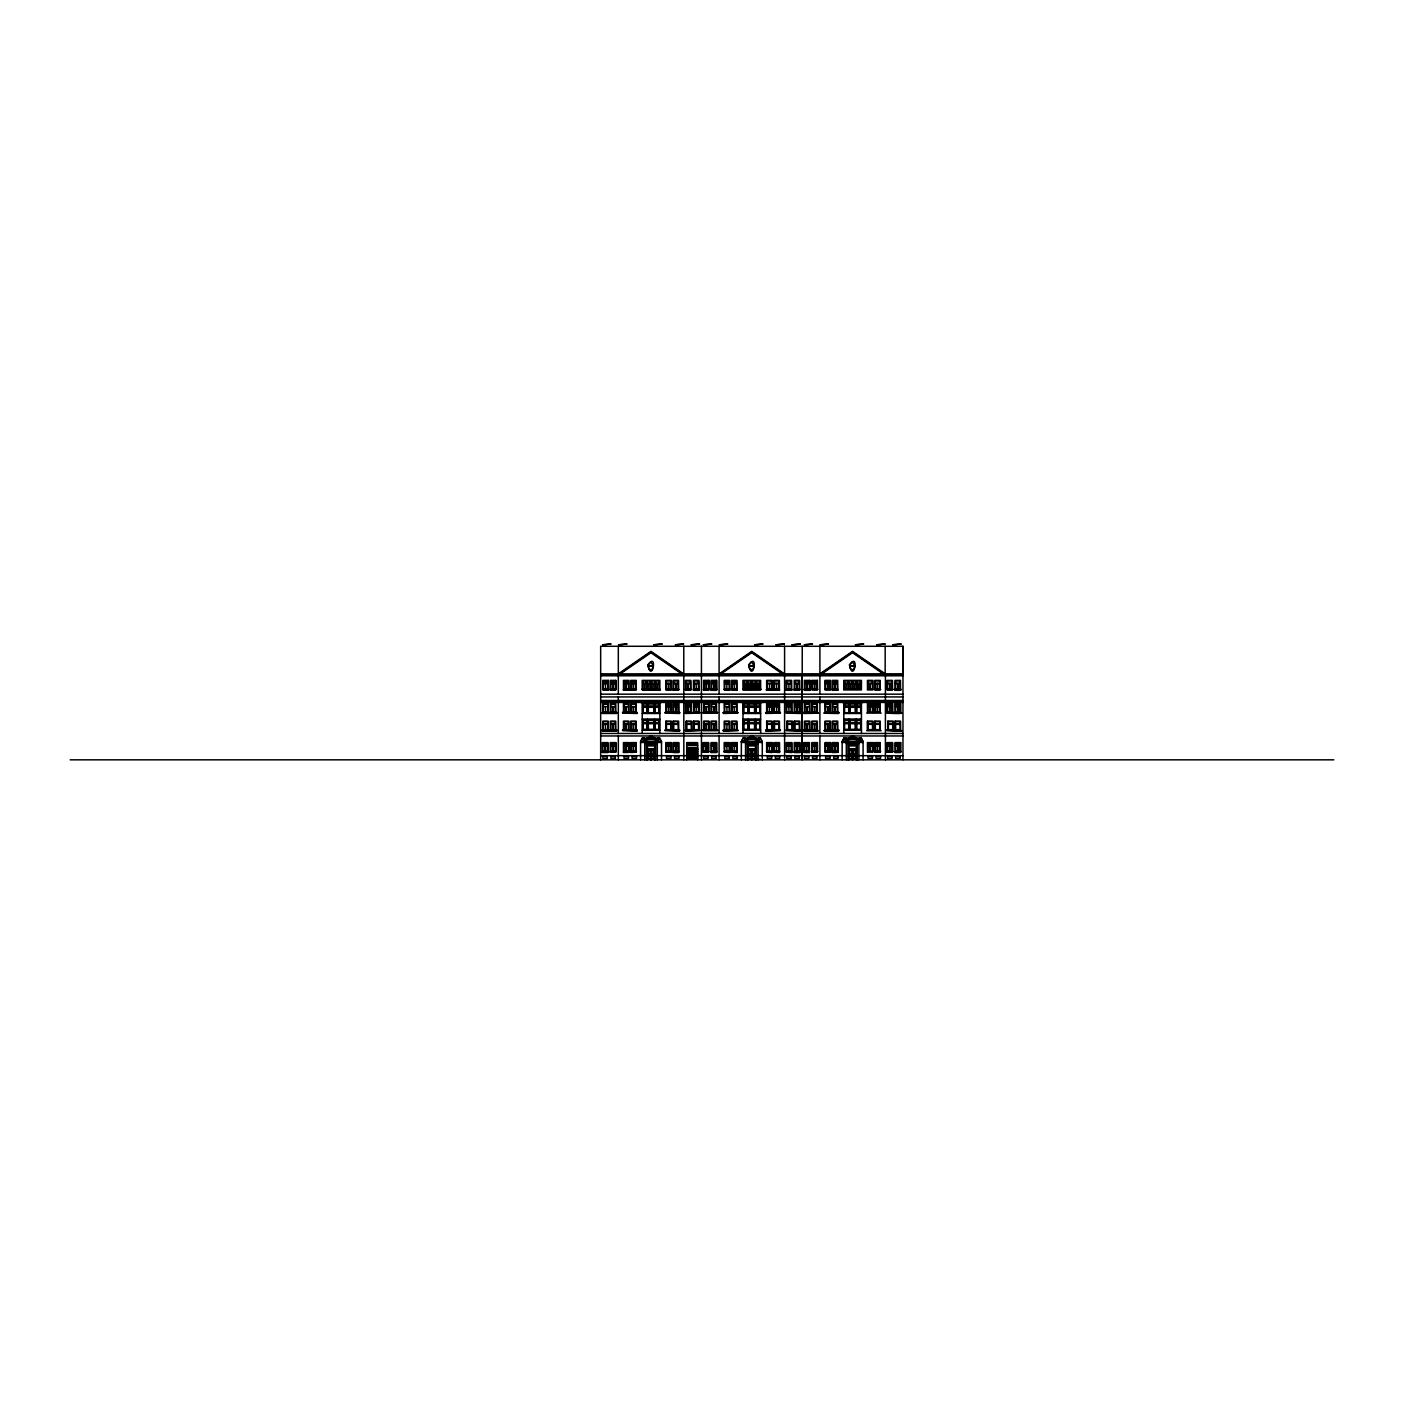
<?xml version="1.0" encoding="UTF-8"?>
<svg xmlns="http://www.w3.org/2000/svg" width="1404" height="1404" viewBox="0 0 1404 1404"><rect width="100%" height="100%" fill="white"/><g stroke="black" fill="none" stroke-linecap="round" stroke-linejoin="round"><path stroke-width="1.5" d="M802.158 673.85L802.158 759.827L802.246 646.366M600.666 759.827L600.666 646.279L902.965 646.279L902.86 673.815L600.666 673.85M863.091 759.827L863.091 741.628L861.161 737.679L859.23 738.048L860.547 739.206L860.67 737.89L859.827 738.522M658.511 738.328L659.353 738.662L658.301 739.329L657.774 737.855L659.599 737.679L661.512 741.628L661.512 759.827M759.283 738.328L760.126 738.662L759.073 739.329L758.546 737.855L760.371 737.679L762.284 741.628L762.284 759.827M640.575 759.827L640.575 741.628L642.488 737.679L644.313 737.855L643.558 739.346L642.716 738.451L643.611 738.381M741.347 759.827L741.347 741.628L743.26 737.679L744.945 737.679L745.138 738.943L744.208 738.574M842.154 759.827L842.154 741.628L844.067 737.679L845.892 737.855L845.138 739.346L844.278 738.451L845.19 738.381M640.786 741.628L642.4 738.135M741.558 741.628L743.278 737.977M842.365 741.628L844.208 737.82M758.844 737.82L759.476 739.101M618.322 673.85L650.965 651.351L683.59 673.85M619.041 674.008L650.965 652.018L682.87 674.008M620.252 673.85L650.965 652.702L681.66 673.85M719.094 674.008L751.737 651.351L784.362 673.85M719.831 674.008L751.737 652.018L783.643 674.008M721.042 673.85L751.737 652.702L782.432 673.85M819.901 673.85L852.526 651.351L885.415 674.008L885.415 759.827M820.62 674.008L852.526 652.018L884.432 674.008M821.831 673.85L852.526 652.702L883.221 673.85M845.489 739.066L845.822 738.135M644.682 741.154L644.454 741.101A4.949 4.949 0 0 0 646.051 739.785L646.665 739.592M745.401 741.207L745.226 741.101A4.949 4.949 0 0 0 746.84 739.785L747.437 739.592M846.261 741.154L846.033 741.101A4.949 4.949 0 0 0 847.63 739.785L848.244 739.592M744.506 740.628L744.611 740.592A4.844 4.844 0 0 0 746.401 739.153L747.209 738.732A17.427 17.427 0 0 1 756.423 738.732L757.318 739.013A4.739 4.739 0 0 0 759.301 740.522L759.301 741.365M646.156 739.926L646.717 739.75A16.374 16.374 0 0 1 655.37 739.75L655.931 739.926M746.928 739.926L747.49 739.75A16.374 16.374 0 0 1 756.159 739.75L756.703 739.926M847.735 739.926L848.279 739.75A16.374 16.374 0 0 1 856.949 739.75L857.511 739.926M658.511 739.136L658.967 738.048M652.123 735.977L651.947 737.381L649.929 737.381L649.912 735.977M750.701 737.381L752.719 736.521L750.859 737.381M600.666 674.359L602.527 674.359M600.666 675.096L902.965 675.096M600.666 675.78L902.965 675.78M608.336 689.329L608.248 680.378L602.79 680.378L602.878 689.329M615.829 680.378L615.829 689.329L615.742 680.378L610.284 680.378L610.196 689.943L615.812 689.943M709.108 680.378L709.108 689.329L709.02 680.378L703.562 680.378L703.65 690.329L709.09 689.943M809.897 689.329L809.827 680.378L804.369 680.378L804.439 689.329M817.391 680.378L817.391 689.329L817.321 680.378L811.863 680.378L811.933 689.329M603.316 683.362L607.774 683.362M610.81 683.362L615.268 683.362M623.938 683.362L628.413 683.362M631.221 683.362L635.679 683.362M643.067 683.362L646.296 683.362M647.174 683.362L650.403 683.362M651.579 683.362L654.808 683.362M655.721 683.362L658.95 683.362M666.373 683.362L670.831 683.362M673.639 683.362L678.114 683.362M685.942 683.362L690.399 683.362M693.98 683.362L698.455 683.362M704.088 683.362L708.546 683.362M711.582 683.362L716.058 683.362M724.71 683.362L729.185 683.362M731.993 683.362L736.451 683.362M743.839 683.362L747.068 683.362M747.946 683.362L751.175 683.362M752.368 683.362L755.58 683.362M756.493 683.362L759.722 683.362M767.146 683.362L771.603 683.362M774.411 683.362L778.887 683.362L778.869 680.87L774.394 680.87L774.464 688.837L778.922 688.837L778.887 683.572L774.429 683.572M786.714 683.362L791.172 683.362M794.752 683.362L799.227 683.362M804.896 683.362L809.353 683.362M812.389 683.362L816.847 683.362M825.517 683.362L829.975 683.362M832.8 683.362L837.258 683.362M844.646 683.362L847.876 683.362M848.753 683.362L851.982 683.362M853.158 683.362L856.387 683.362M857.3 683.362L860.529 683.362M867.953 683.362L872.41 683.362M875.218 683.362L879.676 683.362M887.503 683.362L891.979 683.362M895.559 683.362L900.017 683.362M603.316 683.572L607.774 683.572M610.81 683.572L615.285 683.572M623.938 683.572L628.413 683.572M631.221 683.572L635.679 683.572M643.067 683.572L646.296 683.572M647.174 683.572L650.403 683.572M651.596 683.572L654.808 683.572M655.721 683.572L658.95 683.572M666.373 683.572L670.831 683.572M673.639 683.572L678.114 683.572M685.942 683.572L690.399 683.572M693.98 683.572L698.455 683.572M704.088 683.572L708.564 683.572M711.582 683.572L716.058 683.572M724.727 683.572L729.185 683.572M731.993 683.572L736.451 683.572M743.839 683.572L747.068 683.572M747.946 683.572L751.175 683.572M752.368 683.572L755.58 683.572M756.493 683.572L759.722 683.572M767.146 683.572L771.603 683.572M786.714 683.572L791.172 683.572M794.752 683.572L799.227 683.572M804.896 683.572L809.353 683.572M812.389 683.572L816.847 683.572M825.517 683.572L829.992 683.572M832.8 683.572L837.258 683.572M844.646 683.572L847.876 683.572M848.753 683.572L851.982 683.572M853.158 683.572L856.387 683.572M857.3 683.572L860.529 683.572M867.953 683.572L872.41 683.572M875.218 683.572L879.694 683.572M887.521 683.572L891.979 683.572M895.559 683.572L900.017 683.572M608.652 689.382L602.544 689.329L608.494 689.943M610.038 689.382L616.145 689.382L610.196 689.943M630.449 689.382L636.556 689.382L630.607 689.943M641.891 689.382L660.196 689.382M665.601 689.382L671.709 689.382L665.759 689.382M672.867 689.382L678.992 689.382L673.2 690.329L673.025 689.382M685.152 689.382L691.277 689.382L685.485 690.329L685.327 689.382M699.315 689.382L693.207 689.382L693.541 690.329L698.999 690.329L699.157 689.382M703.316 689.382L709.424 689.382L703.474 689.943M710.81 689.382L716.935 689.382M730.062 689.382L723.938 689.382L729.887 689.943M737.328 689.382L731.221 689.382L737.17 689.943M793.98 689.382L800.104 689.382L794.313 690.329L794.137 689.382M804.123 689.382L810.231 689.382M817.725 689.382L811.617 689.329L817.567 689.382M874.446 689.382L880.554 689.382L874.604 689.382M886.731 689.382L892.856 689.382L886.907 689.382M894.787 689.382L900.894 689.382M623.341 689.943C637.556 691.347 622.341 686.38 623.499 690.329L628.957 689.943M660.02 689.943L642.067 689.382M673.025 689.943L678.816 689.943M685.327 689.943L691.119 689.943M693.365 689.943L699.157 689.943M710.968 689.943L716.76 689.943M772.323 689.943C758.178 691.277 773.148 686.503 772.147 690.329L766.689 689.943M779.589 689.943C765.461 691.277 780.413 686.503 779.431 690.329L773.973 689.943M791.891 689.943C777.746 691.277 792.716 686.503 791.716 690.329L786.258 689.943M794.137 689.943L799.929 689.943M804.281 689.943L810.073 689.943M832.186 689.943C846.401 691.347 831.203 686.38 832.344 690.329L837.802 689.943M843.628 689.943L861.442 689.943M867.339 689.943L872.955 689.943M894.945 689.943L900.736 689.943M600.666 694.173L902.965 694.173M600.666 696.928L902.965 696.928M600.666 700.491L902.965 700.491M600.666 700.789L902.965 700.789M600.666 702.175L902.965 702.175M600.666 702.439L902.965 702.439M647.209 703.492L642.663 703.492L642.663 706.475L647.209 706.475L647.209 703.492L647.121 706.475M654.896 703.492L659.441 703.492L659.441 712.969L654.896 712.969M671.375 703.527L671.375 712.477L671.305 703.527L665.847 703.527L665.917 712.477M698.999 703.527L698.999 712.477L698.911 703.527L693.453 703.527L693.541 712.477M747.981 703.492L743.436 703.492L743.436 706.475L747.981 706.475L747.893 703.492M760.213 706.475L755.685 706.475L755.685 703.492L760.213 703.492L760.196 712.969L755.685 712.969L755.685 707.019L760.213 707.019M779.431 703.527L779.431 712.477L779.36 703.527L773.902 703.527L773.973 712.477M791.716 703.527L791.716 712.477L791.645 703.527L786.187 703.527L786.258 712.477M844.243 703.492L848.788 703.492L848.788 706.475L844.243 706.475L844.313 703.492M856.475 703.492L861.021 703.492L861.021 706.475L856.475 706.475M872.955 703.527L872.955 712.477L872.884 703.527L867.426 703.527L867.496 712.477M880.238 703.527L880.238 712.477L880.15 703.527L874.692 703.527L874.78 712.477M892.523 703.527L892.523 712.477L892.453 703.527L886.995 703.527L887.065 712.477M900.561 703.527L900.561 712.477L900.49 703.527L895.032 703.527L895.103 712.477M647.016 703.773L642.979 703.773L642.979 706.194L647.016 706.194M659.125 703.773L655.089 703.773L655.089 706.194L659.125 706.194L659.073 703.773M743.751 703.773L747.788 703.773M755.861 703.773L759.897 703.773L759.845 706.194L755.861 706.194M848.595 703.773L844.559 703.773L844.559 706.194L848.595 706.194M654.896 706.475L659.441 706.475M603.316 706.51L607.774 706.721M610.81 706.51L615.285 706.721M623.938 706.51L628.413 706.721M631.221 706.51L635.679 706.721M666.373 706.51L670.831 706.721M673.639 706.51L678.114 706.721M685.942 706.51L690.399 706.721M693.98 706.51L698.455 706.721M704.088 706.51L708.564 706.721M711.582 706.51L716.058 706.721M724.71 706.51L729.185 706.721M731.993 706.51L736.451 706.721M767.146 706.51L771.603 706.721M774.411 706.51L778.887 706.721M786.714 706.51L791.172 706.721M794.752 706.51L799.227 706.721M804.896 706.51L809.353 706.721M812.389 706.51L816.847 706.721M825.517 706.51L829.992 706.721M832.8 706.51L837.258 706.721M867.953 706.51L872.41 706.721M875.218 706.51L879.694 706.721M887.503 706.51L891.979 706.721M895.559 706.51L900.017 706.721M647.209 707.019L642.663 707.019L642.734 712.969L647.209 712.969L647.209 707.019L647.121 712.969M654.896 707.019L659.441 707.019M747.981 707.019L743.436 707.019L743.506 712.969L747.981 712.969L747.893 707.019M844.243 712.969L848.788 712.969L848.788 707.019L844.243 707.019L844.313 712.969M856.475 707.019L861.021 707.019L861.021 712.969L856.475 712.969L856.563 703.492M647.016 707.3L642.979 707.3L642.979 712.706L647.016 712.706M743.751 707.3L747.788 707.3L747.735 712.706M755.861 707.3L759.897 707.3L759.897 712.706L755.861 712.706M848.595 707.3L844.559 707.3L844.559 712.706L848.595 712.706M601.983 712.53L616.918 712.53M637.328 712.53L622.393 712.477L637.17 713.092M679.764 712.53L664.829 712.477L679.589 713.092M685.152 712.53L700.087 712.53L685.327 713.092M702.755 712.53L717.69 712.53M723.165 712.53L738.1 712.53L723.341 713.092M765.601 712.53L780.536 712.53L765.759 713.092M800.877 712.53L785.924 712.477L800.701 713.092M803.562 712.53L803.562 712.477C822.112 712.899 824.446 713.162 803.895 713.478L803.737 712.53M838.908 712.53L838.908 712.477C820.322 712.741 818.111 713.267 838.574 713.478L838.75 712.53M886.731 712.53L886.731 712.477C907.212 712.214 906.177 714.39 887.065 713.092M659.125 712.706L655.089 712.706L655.141 707.3L659.125 707.3L659.073 712.706M747.788 712.706L743.751 712.706L743.804 707.3M602.158 713.092L616.76 713.092M803.737 713.092L818.339 713.092M824.13 713.092L838.75 713.092M881.168 713.092L866.724 713.092M901.508 713.092L886.907 712.53M642.225 713.478L659.862 713.478M742.997 713.478L760.635 713.478M843.804 713.478L861.442 713.478M642.225 719.146L659.862 719.146M742.997 719.146L760.635 719.146M843.804 719.146L861.442 719.146M647.209 719.638L642.663 719.638L642.663 722.779L647.209 722.779L647.209 719.638L647.121 722.779M654.878 719.638L659.424 719.638L659.353 722.779L654.878 722.779L654.966 719.638M747.981 719.638L743.436 719.638L743.506 722.779L747.981 722.779L747.893 719.638M755.65 719.638L760.196 719.638L760.196 722.779L755.65 722.779L755.65 719.638L755.738 722.779M844.243 719.638L848.788 719.638L848.788 722.779L844.243 722.779L844.313 719.638M861.003 719.638L856.458 719.638L856.458 722.779L861.003 722.779L860.915 719.638M647.016 719.919L642.979 719.919L642.979 722.516L647.016 722.516M747.788 719.919L743.751 719.919L743.804 722.516M755.843 719.919L759.88 719.919L759.827 722.516L755.843 722.516M848.595 719.919L844.559 719.919L844.611 722.516L848.595 722.516M665.917 721.165L666.005 730.115L665.917 721.165L671.375 721.165L671.463 730.115M673.2 721.165L673.271 730.115L673.2 721.165L678.658 721.165L678.729 730.115M686.258 730.115L686.258 721.165L691.716 721.165L691.786 730.115M693.541 730.115L693.541 721.165L698.999 721.165L699.069 730.115M766.689 721.165L766.777 730.115L766.689 721.165L772.147 721.165L772.235 730.115M773.973 721.165L774.043 730.115L773.973 721.165L779.431 721.165L779.501 730.115M787.03 721.165L787.117 730.115L787.03 721.165L792.488 721.165L792.558 730.115M794.313 721.165L794.383 730.115L794.313 721.165L799.771 721.165L799.841 730.115M867.496 730.115L867.496 721.165L872.955 721.165L873.025 730.115M874.78 721.165L874.85 730.115L874.78 721.165L880.238 721.165L880.308 730.115M887.837 721.165L887.907 730.115L887.837 721.165L893.295 721.165L893.365 730.115M895.103 730.115L895.103 721.165L900.561 721.165L900.648 730.115M743.751 722.516L747.788 722.516L747.735 719.919M647.209 723.341L642.663 723.341L642.663 729.676L647.209 729.676L647.209 723.341L647.121 729.676M654.878 723.341L659.424 723.341L659.353 729.676L654.878 729.676L654.966 723.341M755.65 723.341L760.196 723.341L760.126 729.676L755.65 729.676L755.65 723.341L755.738 729.676M844.243 723.341L848.788 723.341L848.788 729.676L844.243 729.676L844.313 723.341M647.016 723.604L642.979 723.604L642.979 729.396L647.016 729.396M743.751 723.604L747.788 723.604M755.843 723.604L759.88 723.604L759.88 729.396L755.843 729.396M848.595 723.604L844.559 723.604L844.559 729.396L848.595 729.396M603.316 724.148L607.774 724.148M610.81 724.148L615.268 724.148M623.938 724.148L628.413 724.148M631.221 724.148L635.679 724.148M666.444 724.148L670.901 724.148M673.727 724.148L678.185 724.148M686.784 724.148L691.242 724.148M694.05 724.148L698.525 724.148M704.088 724.148L708.546 724.148M711.582 724.148L716.058 724.148M724.71 724.148L729.185 724.148M731.993 724.148L736.451 724.148M767.216 724.148L771.691 724.148M774.499 724.148L778.957 724.148M787.556 724.148L792.014 724.148M794.822 724.148L799.297 724.148M804.878 724.148L809.353 724.148M812.389 724.148L816.847 724.148M825.517 724.148L829.975 724.148M832.8 724.148L837.258 724.148M868.023 724.148L872.481 724.148M875.289 724.148L879.764 724.148M888.363 724.148L892.821 724.148M895.629 724.148L900.104 724.148M603.316 724.359L607.774 724.359M610.81 724.359L615.285 724.359M623.938 724.359L628.413 724.359M631.221 724.359L635.679 724.359M666.444 724.359L670.919 724.359M673.727 724.359L678.185 724.359M686.784 724.359L691.242 724.359M694.067 724.359L698.525 724.359M704.088 724.359L708.546 724.359M711.582 724.359L716.058 724.359M724.727 724.359L729.185 724.359M731.993 724.359L736.451 724.359M767.216 724.359L771.691 724.359M774.499 724.359L778.957 724.359M787.556 724.359L792.014 724.359M794.839 724.359L799.297 724.359M804.896 724.359L809.353 724.359M812.389 724.359L816.847 724.359M825.517 724.359L829.992 724.359M832.8 724.359L837.258 724.359M868.023 724.359L872.481 724.359M875.289 724.359L879.764 724.359M888.363 724.359L892.821 724.359M895.629 724.359L900.104 724.359M747.981 729.676L743.436 729.676L743.436 723.341L747.981 723.341L747.893 729.676M861.003 729.676L856.458 729.676L856.458 723.341L861.003 723.341L860.915 729.676M601.983 730.168L616.918 730.168M637.328 730.168L622.393 730.115L637.17 730.712M642.225 730.168L659.862 730.168M679.764 730.168L664.829 730.115L679.589 730.712M685.152 730.168L700.087 730.168L685.327 730.712M702.755 730.168L717.69 730.168M723.165 730.168L738.1 730.168L723.341 730.712M742.997 730.168L760.635 730.168M765.601 730.168L780.536 730.168L765.759 730.712M800.877 730.168L785.924 730.168L800.701 730.712M803.562 730.168L803.562 730.115C822.112 730.536 824.446 730.8 803.895 731.098L803.737 730.168M838.908 730.168L838.908 730.115C820.322 730.378 818.111 730.905 838.574 731.098L838.75 730.168M843.804 730.168L861.442 730.168M886.731 730.168L886.731 730.115C907.212 729.852 906.177 732.028 887.065 730.712M602.158 730.712L616.76 730.712M803.737 730.712L818.339 730.712M824.13 730.712L838.75 730.712M881.168 730.712L866.724 730.712M901.508 730.712L886.907 730.168M600.666 733.485L902.965 733.485M600.666 735.959L902.965 735.959M650.07 736.521L651.947 736.521M851.649 736.521L853.527 736.521M650.07 737.03L651.947 737.03M750.859 737.03L752.719 737.03M851.649 737.03L853.527 737.03M640.698 741.365L661.389 741.365M741.47 741.365L762.161 741.365M842.277 741.365L862.969 741.365M640.575 741.628L661.512 741.628M741.347 741.628L762.284 741.628M842.154 741.628L863.091 741.628M640.575 742.453L661.512 742.453M741.347 742.453L762.284 742.453M842.154 742.453L863.091 742.453M607.774 751.561L607.704 742.611L602.246 742.611L602.316 751.561M615.829 742.611L615.829 751.561L615.742 742.611L610.284 742.611L610.196 752.158L615.812 752.158M628.957 742.611L628.957 751.561L628.887 742.611L623.429 742.611L623.499 751.561M636.223 742.611L636.223 751.561L636.152 742.611L630.694 742.611L630.765 752.544L636.223 752.158M671.375 742.611L671.375 751.561L671.305 742.611L665.847 742.611L665.917 751.561M708.546 742.611L708.546 751.561L708.476 742.611L703.018 742.611L703.088 751.561M729.729 751.561L729.659 742.611L724.201 742.611L724.271 751.561M779.431 751.561L779.36 742.611L773.902 742.611L773.973 751.561M791.716 751.561L791.645 742.611L786.187 742.611L786.258 751.561M809.353 742.611L803.825 742.611L803.895 752.544L809.353 752.544L809.353 742.611L809.353 751.561M817.391 742.611L817.391 751.561L817.321 742.611L811.863 742.611L811.933 751.561M830.536 742.611L830.536 751.561L830.448 742.611L824.99 742.611L825.078 751.561M837.802 742.611L837.802 751.561L837.732 742.611L832.274 742.611L832.344 751.561M872.955 742.611L872.955 751.561L872.884 742.611L867.426 742.611L867.496 751.561M880.238 742.611L880.238 751.561L880.15 742.611L874.692 742.611L874.78 751.561M892.523 742.611L892.523 751.561L892.453 742.611L886.995 742.611L887.065 751.561M900.561 742.611L895.032 742.611L895.103 752.544L900.561 752.544L900.561 742.611L900.561 751.561M644.752 743.734L657.318 743.734M745.542 743.734L758.107 743.734M846.331 743.734L858.897 743.734M602.772 745.577L607.23 745.577M610.81 745.577L615.268 745.577M623.938 745.577L628.413 745.577M631.221 745.577L635.679 745.577M666.373 745.577L670.831 745.577M673.639 745.577L678.114 745.577M686.714 745.577L697.648 745.577M703.544 745.577L708.002 745.577M711.582 745.577L716.058 745.577M724.71 745.577L729.185 745.577M731.993 745.577L736.451 745.577M767.146 745.577L771.603 745.577M774.411 745.577L778.887 745.577M786.714 745.577L791.172 745.577M794.752 745.577L799.227 745.577M804.334 745.577L808.809 745.577M812.389 745.577L816.847 745.577M825.517 745.577L829.975 745.577M832.8 745.577L837.258 745.577M867.953 745.577L872.41 745.577M875.218 745.577L879.676 745.577M887.503 745.577L891.979 745.577M895.559 745.577L900.017 745.577M602.772 745.805L607.23 745.805M610.81 745.805L615.285 745.805M623.938 745.805L628.413 745.805M631.221 745.805L635.679 745.805M666.373 745.805L670.831 745.805M673.639 745.805L678.114 745.805M703.544 745.805L708.002 745.805M711.582 745.805L716.058 745.805M724.727 745.805L729.185 745.805M731.993 745.805L736.451 745.805M767.146 745.805L771.603 745.805M774.429 745.805L778.887 745.805M786.714 745.805L791.172 745.805M794.752 745.805L799.227 745.805M804.334 745.805L808.809 745.805M812.389 745.805L816.847 745.805M825.517 745.805L829.992 745.805M832.8 745.805L837.258 745.805M867.953 745.805L872.41 745.805M875.218 745.805L879.694 745.805M887.521 745.805L891.979 745.805M895.559 745.805L900.017 745.805M686.714 747.77L697.648 747.77M647.455 748.858L654.633 748.858M748.227 748.858L755.405 748.858M849.034 748.858L856.212 748.858M693.699 749.104L697.648 749.104M697.332 749.42L694.015 749.42L694.015 754.632L697.332 754.632M647.455 749.508L654.633 749.508M693.857 749.596L697.49 749.596M748.227 749.508L755.405 749.508M849.034 749.508L856.212 749.508M693.857 749.859L697.49 749.859M686.889 750.438L693.541 750.438M686.889 750.719L693.541 750.719M694.015 751.087L697.332 751.087M693.857 751.509L697.49 751.509M601.983 751.614L608.107 751.614M610.038 751.614L616.145 751.614L610.196 752.158M630.449 751.614L636.556 751.614L630.607 752.158M665.601 751.614L671.709 751.614L665.759 751.614M672.867 751.614L678.992 751.614L678.658 752.544L673.2 752.544L673.025 751.614M693.857 751.789L697.49 751.789M702.755 751.614L708.88 751.614L702.93 751.614M710.81 751.614L716.935 751.614M730.062 751.614L723.938 751.614L729.887 752.158M737.328 751.614L731.221 751.561L737.17 752.158M772.481 751.614L766.373 751.561L772.323 752.158M779.764 751.614L773.639 751.561L779.589 752.158M792.049 751.614L785.924 751.561L791.891 752.158M793.98 751.614L800.104 751.614L799.771 752.544L794.313 752.544L794.137 751.614M803.562 751.614L809.687 751.614M817.725 751.614L811.617 751.614L817.567 751.614M874.446 751.614L880.554 751.614L874.604 751.614M886.731 751.614L892.856 751.614L886.907 751.614M894.787 751.614L900.894 751.614M602.158 752.158L607.95 752.158M623.341 752.158C637.451 753.509 622.516 748.736 623.499 752.544L628.957 752.158M673.025 752.158L678.816 752.158M686.889 752.368L693.541 752.368M710.968 752.158L716.76 752.158M794.137 752.158L799.929 752.158M803.737 752.158L809.511 752.158M832.186 752.158C846.314 753.509 831.361 748.736 832.344 752.544L837.802 752.158M867.339 752.158L872.955 752.158M894.945 752.158L900.736 752.158M686.889 752.649L693.541 752.649M694.015 752.842L697.332 752.948M693.857 753.439L697.49 753.439M693.857 753.72L697.49 753.72M686.889 754.299L693.541 754.299M686.889 754.58L693.541 754.58M693.857 755.37L697.49 755.37M600.666 755.685L647.455 755.685M654.633 755.685L686.714 755.685M693.857 755.65L748.227 755.685M755.405 755.685L849.034 755.685M856.212 755.685L902.965 755.685M686.889 756.51L693.541 756.51M686.714 758.037L697.648 758.037M647.455 758.757L650.842 758.757M651.175 758.757L654.633 758.757M686.889 758.739L693.541 758.739M748.227 758.757L751.614 758.757M751.947 758.757L755.405 758.757M849.034 758.757L852.421 758.757M852.754 758.757L856.212 758.757M686.714 758.897L697.648 758.897M754.527 759.318L756.896 759.318M758.002 759.318L760.371 759.318M70.2 759.827L1333.8 759.827M852.614 737.346L853.737 737.381M751.824 737.346L752.93 737.381M651.035 737.346L652.158 737.381M857.002 739.592L857.598 739.785A4.967 4.967 0 0 0 859.213 741.101L859.037 741.207M757.23 739.153L756.387 738.908A17.252 17.252 0 0 0 747.244 738.908L746.401 739.153A4.739 4.739 0 0 1 744.348 740.522L744.506 741.365M756.194 739.592L756.809 739.785A4.967 4.967 0 0 0 758.406 741.101L758.406 741.365M656.458 739.153L655.615 738.908A17.252 17.252 0 0 0 646.472 738.908L645.629 739.153A4.739 4.739 0 0 1 643.576 740.522L643.839 740.592A4.844 4.844 0 0 0 645.629 739.153L646.437 738.732A17.427 17.427 0 0 1 655.65 738.732L656.545 739.013A4.739 4.739 0 0 0 658.529 740.522L658.353 741.365M655.422 739.592L656.037 739.785A4.967 4.967 0 0 0 657.634 741.101L657.476 741.207M859.932 740.628L859.827 740.592A4.844 4.844 0 0 1 858.019 739.153L857.195 738.908A17.252 17.252 0 0 0 848.051 738.908L847.209 739.153A4.844 4.844 0 0 1 845.401 740.575L845.313 740.628A4.739 4.739 0 0 0 847.121 739.013L847.998 738.732A17.427 17.427 0 0 1 857.23 738.732L858.125 739.013A4.739 4.739 0 0 0 860.09 740.522L859.932 741.365M643.225 739.03L643.874 737.714M861.038 737.82L862.863 741.628M900.561 689.329L900.49 680.378L895.032 680.378L895.103 690.329L900.561 690.329L900.736 689.382M895.103 721.165L895.19 730.115M892.523 689.329L892.453 680.378L886.995 680.378L887.065 689.329M880.238 689.329L880.15 680.378L874.692 680.378L874.78 689.329M872.955 689.329L872.884 680.378L867.426 680.378L867.496 689.329M867.496 721.165L867.567 730.115M843.804 689.329L843.734 680.378L861.442 680.378L861.442 689.329M837.802 689.329L837.732 680.378L832.274 680.378L832.344 689.329M837.802 712.477L837.732 703.527L832.274 703.527L832.344 712.477M837.802 730.115L837.732 721.165L832.274 721.165L832.344 730.115M830.536 689.329L830.448 680.378L824.99 680.378L825.078 689.329M830.536 712.477L830.448 703.527L824.99 703.527L825.078 712.477M830.536 730.115L830.448 721.165L824.99 721.165L825.078 730.115M817.391 712.477L817.321 703.527L811.863 703.527L811.933 712.477M817.391 730.115L817.321 721.165L811.863 721.165L811.933 730.115M809.897 712.477L809.827 703.527L804.369 703.527L804.439 712.477M809.897 730.115L809.827 721.165L804.369 721.165L804.439 730.115M799.771 689.329L799.683 680.378L794.243 680.378L794.313 689.329M799.683 703.527L799.771 712.477L799.771 703.527L794.243 703.527L794.313 712.477M799.683 742.611L799.771 751.561L799.771 742.611L794.243 742.611L794.313 751.561M791.716 689.329L791.645 680.378L786.187 680.378L786.258 689.329M779.431 689.329L779.36 680.378L773.902 680.378L773.973 689.329M772.147 689.329L772.077 680.378L766.619 680.378L766.689 689.329M772.077 703.527L772.147 712.477L772.147 703.527L766.619 703.527L766.689 712.477M772.077 742.611L772.147 751.561M766.689 751.561L766.619 742.611L772.147 742.611L772.147 752.544L766.689 752.158M742.997 689.329L742.927 680.378L760.635 680.378L760.635 689.329M736.995 712.477L736.924 703.527L731.466 703.527L731.554 712.477M736.995 730.115L736.924 721.165L731.466 721.165L731.554 730.115M736.924 742.611L736.995 751.561M731.554 689.329L731.466 680.378L736.924 680.378L736.995 690.329L731.554 689.943M731.554 751.561L731.466 742.611L736.995 742.611L736.995 752.544L731.554 752.158M729.729 689.329L729.659 680.378L724.201 680.378L724.271 689.329M729.729 712.477L729.659 703.527L724.201 703.527L724.271 712.477M729.729 730.115L729.659 721.165L724.201 721.165L724.271 730.115M716.514 680.378L716.602 689.329M716.602 712.477L716.514 703.527L711.073 703.527L711.144 712.477M716.602 730.115L716.514 721.165L711.073 721.165L711.144 730.115M716.514 742.611L716.602 751.561M711.144 689.329L711.073 680.378L716.602 680.378L716.602 690.329L711.144 690.329L710.968 689.382M711.144 751.561L711.073 742.611L716.602 742.611L716.602 752.544L711.144 752.544L710.968 751.614M709.108 712.477L709.02 703.527L703.562 703.527L703.65 712.477M709.09 730.115L709.02 721.165L703.562 721.165L703.632 730.115M698.999 689.329L698.911 680.378L693.453 680.378L693.541 689.329M693.541 721.165L693.611 730.115M690.943 689.329L690.873 680.378L685.415 680.378L685.485 689.329M690.873 703.527L690.943 712.477L690.943 703.527L685.415 703.527L685.485 712.477M686.258 721.165L686.328 730.115M678.658 689.329L678.588 680.378L673.13 680.378L673.2 689.329M678.588 703.527L678.658 712.477L678.658 703.527L673.13 703.527L673.2 712.477M678.588 742.611L678.658 751.561L678.658 742.611L673.13 742.611L673.2 751.561M671.375 689.329L671.305 680.378L665.847 680.378L665.917 689.329M642.225 689.329L642.154 680.378L659.862 680.378L659.862 690.329L642.225 689.943M636.223 689.329L636.152 680.378L630.694 680.378L630.765 690.329L636.223 689.943M636.223 712.477L636.152 703.527L630.694 703.527L630.765 712.477M636.223 730.115L636.152 721.165L630.694 721.165L630.765 730.115M628.957 689.329L628.887 680.378L623.429 680.378L623.499 689.329M628.957 712.477L628.887 703.527L623.429 703.527L623.499 712.477M628.957 730.115L628.887 721.165L623.429 721.165L623.499 730.115M615.829 712.477L615.742 703.527L610.284 703.527L610.371 712.477M615.829 730.115L615.742 721.165L610.284 721.165L610.371 730.115M608.336 712.477L608.248 703.527L602.79 703.527L602.878 712.477M608.318 730.115L608.248 721.165L602.79 721.165L602.86 730.115M902.965 646.279L902.965 759.827M898.648 704.018L898.648 706.51M898.648 743.102L898.648 745.577M898.42 704.018L898.42 706.51M898.42 743.102L898.42 745.577M897.876 683.572L897.876 688.837M897.876 706.721L897.876 711.986M897.876 745.805L897.876 751.052M897.647 683.572L897.647 688.837M897.647 706.721L897.647 711.986M897.647 745.805L897.647 751.052M897.086 704.018L897.086 706.51M897.086 743.102L897.086 745.577M896.858 704.018L896.858 706.51M896.858 743.102L896.858 745.577M892.523 689.943L887.065 689.943M892.523 752.158L887.065 752.158M890.592 704.018L890.592 706.51M890.592 743.102L890.592 745.577M890.364 704.018L890.364 706.51M890.364 743.102L890.364 745.577M889.82 683.572L889.82 688.837M889.82 706.721L889.82 711.986M889.82 745.805L889.82 751.052M889.609 683.572L889.609 688.837M889.609 706.721L889.609 711.986M889.609 745.805L889.609 751.052M889.03 704.018L889.03 706.51M889.03 743.102L888.82 745.577M885.169 646.279L885.169 673.85M880.22 689.943L874.78 689.943M880.22 752.158L874.78 752.158M878.307 704.018L878.307 706.51M878.307 743.102L878.307 745.577M878.079 704.018L878.079 706.51M878.079 743.102L878.079 745.577M877.535 683.572L877.535 688.837M877.535 706.721L877.535 711.986M877.535 745.805L877.535 751.052M877.324 683.572L877.324 688.837M877.324 706.721L877.324 711.986M877.324 745.805L877.324 751.052M876.517 704.018L876.745 706.51M876.517 743.102L876.745 745.577M871.024 704.018L871.024 706.51M871.024 743.102L871.024 745.577M870.813 704.018L870.813 706.51M870.813 743.102L870.813 745.577M870.269 683.572L870.269 688.837M870.269 706.721L870.269 711.986M870.269 745.805L870.269 751.052M870.041 683.572L870.041 688.837M870.041 706.721L870.041 711.986M870.041 745.805L870.041 751.052M869.251 704.018L869.462 706.51M869.462 743.102L869.251 745.577M863.091 702.439L842.154 702.439M861.442 702.439L861.442 733.485M860.95 703.492L861.003 712.969M858.967 683.572L858.967 688.837M858.809 683.572L858.809 688.837M858.897 742.453L858.897 759.827M857.247 759.827L857.247 744.822L847.981 744.822L847.981 759.827M856.282 702.667L856.089 713.478M856.089 719.146L856.089 730.168M856.212 759.827L856.212 745.928L849.034 745.928L849.034 759.827M854.843 683.572L854.685 688.837M853.685 735.977L853.527 737.381L851.508 737.381L851.491 735.977M852.754 749.508L852.754 759.827M852.421 749.508L852.421 759.827M850.262 683.572L850.42 688.837M849.139 703L849.139 713.478M849.139 719.146L849.139 730.168M848.7 703.492L848.7 706.475M848.7 707.019L848.7 712.969M848.7 719.638L848.7 722.779M848.7 723.341L848.7 729.676M846.314 683.572L846.156 688.837M846.331 742.453L846.331 759.827M843.804 702.439L843.804 733.485M835.871 680.87L835.871 683.362M835.871 743.102L835.871 745.577M835.661 680.87L835.661 683.362M835.661 743.102L835.661 745.577M835.117 683.572L835.117 688.837M835.117 706.721L835.117 711.986M835.117 724.359L835.117 729.624M835.117 745.805L835.117 751.052M834.889 683.572L834.889 688.837M834.889 706.721L834.889 711.986M834.889 724.359L834.889 729.624M834.889 745.805L834.889 751.052M834.309 680.87L834.309 683.362M834.309 743.102L834.309 745.577M834.099 680.87L834.099 683.362M834.099 743.102L834.099 745.577M830.519 689.943L825.078 689.943M830.519 752.158L825.078 752.158M828.606 680.87L828.606 683.362M828.606 743.102L828.606 745.577M828.378 680.87L828.378 683.362M828.378 743.102L828.378 745.577M827.833 683.572L827.833 688.837M827.833 706.721L827.833 711.986M827.833 724.359L827.833 729.624M827.833 745.805L827.833 751.052M827.623 683.572L827.623 688.837M827.623 706.721L827.623 711.986M827.623 724.359L827.623 729.624M827.623 745.805L827.623 751.052M827.044 680.87L826.816 683.362M827.044 743.102L827.044 745.577M819.901 646.279L819.901 694.173M819.901 696.928L819.901 733.485M819.901 735.959L819.901 759.827M817.391 689.943L811.933 689.943M817.391 752.158L811.933 752.158M815.478 680.87L815.478 683.362M815.478 743.102L815.478 745.577M815.25 680.87L815.25 683.362M815.25 743.102L815.25 745.577M814.706 683.572L814.706 688.837M814.706 706.721L814.706 711.986M814.706 724.359L814.706 729.624M814.706 745.805L814.706 751.052M814.478 683.572L814.478 688.837M814.478 706.721L814.478 711.986M814.478 724.359L814.478 729.624M814.478 745.805L814.478 751.052M813.688 680.87L813.688 683.362M813.688 743.102L813.916 745.577M809.897 680.378L809.897 690.329L804.439 690.329L804.281 689.382M807.967 680.87L807.967 683.362M807.756 680.87L807.756 683.362M807.212 683.572L807.212 688.837M807.212 706.721L807.212 711.986M807.195 724.359L807.195 729.624M807.195 743.102L807.423 745.577M806.984 683.572L806.984 688.837M806.984 706.721L806.984 711.986M806.984 724.359L806.984 729.624M806.651 745.805L806.651 751.052M806.422 680.87L806.422 683.362M806.44 745.805L806.44 751.052M806.194 680.87L806.194 683.362M805.861 743.102L805.861 745.577M805.65 743.102L805.65 745.577M800.701 712.53L800.543 713.478L786.258 713.092M800.701 730.168L800.543 731.098L786.258 730.712M797.841 704.018L797.841 706.51M797.841 743.102L797.841 745.577M797.612 704.018L797.612 706.51M797.612 743.102L797.612 745.577M797.068 683.572L797.068 688.837M797.068 706.721L797.068 711.986M797.068 745.805L797.068 751.052M796.858 683.572L796.858 688.837M796.858 706.721L796.858 711.986M796.858 745.805L796.858 751.052M796.279 704.018L796.279 706.51M796.279 743.102L796.279 745.577M796.05 704.018L796.05 706.51M796.05 743.102L796.05 745.577M791.716 742.611L791.716 752.544L786.258 752.158M789.785 704.018L789.785 706.51M789.785 743.102L789.785 745.577M789.574 704.018L789.574 706.51M789.574 743.102L789.574 745.577M788.802 683.572L789.03 688.837M788.802 706.721L789.03 711.986M789.03 745.805L788.802 751.052M788.223 704.018L788.223 706.51M788.223 743.102L788.223 745.577M788.013 704.018L788.013 706.51M788.013 743.102L788.013 745.577M784.59 646.279L784.608 759.827M780.203 713.092L765.935 713.478L765.759 712.53M780.203 730.712L765.935 731.098L765.759 730.168M779.431 742.611L779.431 752.544L773.973 752.158M777.5 704.018L777.5 706.51M777.5 743.102L777.5 745.577M777.272 704.018L777.272 706.51M777.272 743.102L777.272 745.577M776.517 683.572L776.728 688.837M776.728 706.721L776.728 711.986M776.728 745.805L776.517 751.052M775.938 704.018L775.938 706.51M775.938 743.102L775.938 745.577M775.728 704.018L775.728 706.51M775.728 743.102L775.728 745.577M770.234 704.018L770.234 706.51M770.234 743.102L770.234 745.577M770.006 704.018L770.006 706.51M770.006 743.102L770.006 745.577M769.462 683.572L769.462 688.837M769.462 706.721L769.234 711.986M769.462 745.805L769.234 751.052M768.672 704.018L768.672 706.51M768.672 743.102L768.672 745.577M768.444 704.018L768.444 706.51M768.444 743.102L768.444 745.577M762.284 702.439L741.347 702.439M760.635 689.943L742.997 689.943M760.635 702.439L760.635 733.485M758.16 683.572L758.16 688.837M758.107 742.453L758.107 759.827M758.002 683.572L758.002 688.837M756.44 759.827L756.44 744.822L747.191 744.822L747.191 759.827M755.738 703.492L755.756 712.969M755.299 703L755.299 713.478M755.299 719.146L755.299 730.168M755.405 759.827L755.405 745.928L748.227 745.928L748.227 759.827M754.036 683.572L754.036 688.837M753.878 683.572L753.878 688.837M752.895 735.977L752.895 737.082M751.947 749.508L751.947 759.827M751.614 749.508L751.614 759.827M750.684 735.977L750.684 737.082M749.631 683.572L749.631 688.837M749.473 683.572L749.473 688.837M748.332 713.478L748.086 702.439M748.332 719.146L748.332 730.168M747.735 703.773L747.788 706.194L743.751 706.194L743.804 703.773M747.735 723.604L747.788 729.396L743.751 729.396L743.804 723.604M745.542 742.453L745.542 759.827M742.997 702.439L742.997 733.485M737.767 713.092L723.499 713.478L723.341 712.53M737.767 730.712L723.499 731.098L723.341 730.168M735.082 680.87L735.082 683.362M735.082 743.102L735.082 745.577M734.854 680.87L734.854 683.362M734.854 743.102L734.854 745.577M734.081 683.572L734.31 688.837M734.081 706.721L734.31 711.986M734.31 724.359L734.081 729.624M734.31 745.805L734.081 751.052M733.52 680.87L733.52 683.362M733.52 743.102L733.52 745.577M733.292 680.87L733.292 683.362M733.292 743.102L733.292 745.577M729.887 689.382L729.729 690.329L724.271 689.943M729.729 742.611L729.729 752.544L724.271 752.158M727.798 680.87L727.798 683.362M727.798 743.102L727.798 745.577M727.588 680.87L727.588 683.362M727.588 743.102L727.588 745.577M726.816 683.572L726.816 688.837M726.816 706.721L727.026 711.986M727.026 724.359L726.816 729.624M726.816 745.805L727.026 751.052M726.237 680.87L726.237 683.362M726.237 743.102L726.237 745.577M726.026 680.87L726.026 683.362M726.026 743.102L726.026 745.577M719.094 646.279L719.094 694.173M719.094 696.928L719.094 733.485M719.094 735.959L719.094 759.827M717.532 712.53L702.93 712.53M717.532 730.168L702.93 730.168M717.374 713.092L703.088 713.092M717.374 730.712L703.088 730.712M714.671 680.87L714.671 683.362M714.671 743.102L714.671 745.577M714.443 680.87L714.443 683.362M714.443 743.102L714.443 745.577M713.899 683.572L713.899 688.837M713.899 706.721L713.899 711.986M713.899 724.359L713.899 729.624M713.899 745.805L713.899 751.052M713.688 683.572L713.688 688.837M713.688 706.721L713.688 711.986M713.688 724.359L713.688 729.624M713.688 745.805L713.688 751.052M713.109 680.87L713.109 683.362M713.109 743.102L713.109 745.577M712.881 680.87L712.881 683.362M712.881 743.102L712.881 745.577M708.546 752.158L703.088 752.158M707.177 680.87L707.177 683.362M706.949 680.87L706.949 683.362M706.616 743.102L706.616 745.577M706.405 683.572L706.405 688.837M706.405 706.721L706.405 711.986M706.405 724.359L706.405 729.624M706.405 743.102L706.405 745.577M706.194 683.572L706.194 688.837M706.194 706.721L706.194 711.986M706.177 724.359L706.177 729.624M705.861 745.805L705.861 751.052M705.615 680.87L705.615 683.362M705.633 745.805L705.633 751.052M705.387 680.87L705.387 683.362M704.843 743.102L705.054 745.577M701.438 646.279L701.438 759.827M699.771 713.092L685.485 713.478L685.327 712.53M699.771 730.712L685.485 731.098L685.327 730.168M697.648 759.827L697.648 742.611L686.714 742.611L686.714 759.827M697.49 747.928L697.49 757.879L693.857 757.879L693.857 747.928M697.068 704.018L697.068 706.51M696.998 747.928L696.998 757.879M696.84 704.018L696.84 706.51M696.349 747.928L696.349 757.879M696.086 683.572L696.296 688.837M696.296 706.721L696.086 711.986M696.173 747.928L696.173 757.879M695.822 742.944L695.822 745.243M695.787 749.42L695.787 754.632M695.506 704.018L695.506 706.51M695.594 742.944L695.594 745.243M695.278 704.018L695.278 706.51M694.699 747.928L694.699 757.879M694.524 747.928L694.524 757.879M693.997 742.944L693.997 745.243M693.787 742.944L693.787 745.243M693.699 747.77L693.699 758.897M693.295 752.14L693.295 753.86L690.75 753.86L690.75 752.14M692.295 742.944L692.295 745.243M692.067 742.944L692.067 745.243M691.839 747.911L691.839 758.739M690.856 747.911L690.856 758.739M690.592 742.944L690.592 745.243M690.364 742.944L690.364 745.243M690.206 747.77L690.206 758.037M690.031 747.911L690.031 758.739M689.662 752.14L689.662 753.86L687.118 753.86L687.118 752.14M688.802 704.018L689.013 706.51M688.767 742.944L688.767 745.243M688.557 742.944L688.557 745.243M688.539 747.911L688.539 758.739M688.258 683.572L688.258 688.837M688.258 706.721L688.258 711.986M688.364 747.911L688.364 758.739M688.03 683.572L688.03 688.837M688.03 706.721L688.03 711.986M687.714 747.911L687.714 758.739M687.451 704.018L687.451 706.51M687.539 747.911L687.539 758.739M687.24 704.018L687.24 706.51M683.766 646.279L683.836 759.827M679.589 712.53L679.431 713.478L665.145 713.092M679.589 730.168L679.431 731.098L665.145 730.712M676.728 704.018L676.5 706.51M676.728 743.102L676.5 745.577M675.956 683.572L675.956 688.837M675.956 706.721L675.956 711.986M675.956 745.805L675.956 751.052M675.745 683.572L675.745 688.837M675.745 706.721L675.745 711.986M675.745 745.805L675.745 751.052M675.166 704.018L675.166 706.51M675.166 743.102L675.166 745.577M674.955 704.018L674.955 706.51M674.955 743.102L674.955 745.577M671.375 689.943L665.917 689.943M671.375 752.158L665.917 752.158M669.445 704.018L669.445 706.51M669.445 743.102L669.445 745.577M669.234 704.018L669.234 706.51M669.234 743.102L669.234 745.577M668.69 683.572L668.69 688.837M668.69 706.721L668.69 711.986M668.69 745.805L668.69 751.052M668.462 683.572L668.462 688.837M668.462 706.721L668.462 711.986M668.462 745.805L668.462 751.052M667.9 704.018L667.9 706.51M667.9 743.102L667.9 745.577M661.512 702.439L640.575 702.439M659.862 702.439L659.862 733.485M657.388 683.572L657.23 688.837M657.318 742.453L657.318 759.827M655.668 759.827L655.668 744.822L646.419 744.822L646.419 759.827M654.966 703.492L654.984 712.969M654.773 702.439L654.527 713.478M654.527 719.146L654.527 730.168M654.633 759.827L654.633 745.928L647.455 745.928L647.455 759.827M653.264 683.572L653.106 688.837M651.175 749.508L651.175 759.827M650.842 749.508L650.842 759.827M648.683 683.572L648.859 688.837M647.56 703L647.56 713.478M647.56 719.146L647.56 730.168M644.576 683.572L644.752 688.837M644.752 742.453L644.752 759.827M642.225 702.439L642.225 733.485M637.17 712.53L636.995 713.478L622.727 713.092M637.17 730.168L636.995 731.098L622.727 730.712M634.082 680.87L634.31 683.362M634.31 743.102L634.082 745.577M633.537 683.572L633.537 688.837M633.537 706.721L633.537 711.986M633.537 724.359L633.537 729.624M633.537 745.805L633.537 751.052M633.309 683.572L633.309 688.837M633.309 706.721L633.309 711.986M633.309 724.359L633.309 729.624M633.309 745.805L633.309 751.052M632.748 680.87L632.748 683.362M632.748 743.102L632.748 745.577M632.52 680.87L632.52 683.362M632.52 743.102L632.52 745.577M627.026 680.87L627.026 683.362M627.026 743.102L627.026 745.577M626.798 680.87L626.798 683.362M626.798 743.102L626.798 745.577M626.254 683.572L626.254 688.837M626.254 706.721L626.254 711.986M626.254 724.359L626.254 729.624M626.254 745.805L626.254 751.052M626.044 683.572L626.044 688.837M626.044 706.721L626.044 711.986M626.044 724.359L626.044 729.624M626.044 745.805L626.044 751.052M625.464 680.87L625.464 683.362M625.464 743.102L625.464 745.577M625.254 680.87L625.254 683.362M625.254 743.102L625.254 745.577M618.322 646.279L618.322 694.173M618.322 696.928L618.322 733.485M618.322 735.959L618.322 759.827M616.76 712.53L616.602 713.478L602.316 713.478L602.158 712.53M616.76 730.168L616.602 731.098L602.316 731.098L602.158 730.168M613.899 680.87L613.899 683.362M613.899 743.102L613.899 745.577M613.671 680.87L613.671 683.362M613.671 743.102L613.671 745.577M613.127 683.572L613.127 688.837M613.127 706.721L613.127 711.986M613.127 724.359L613.127 729.624M613.127 745.805L613.127 751.052M612.916 683.572L612.916 688.837M612.916 706.721L612.916 711.986M612.916 724.359L612.916 729.624M612.916 745.805L612.916 751.052M612.337 680.87L612.109 683.362M612.337 743.102L612.109 745.577M608.336 680.378L608.318 690.329L602.878 689.943M607.774 742.611L607.774 752.544L602.316 752.544L602.158 751.614M606.405 680.87L606.405 683.362M606.177 680.87L606.177 683.362M605.844 743.102L605.844 745.577M605.405 683.572L605.633 688.837M605.405 706.721L605.633 711.986M605.405 724.359L605.633 729.624M605.633 743.102L605.633 745.577M605.089 745.805L605.089 751.052M604.843 680.87L604.843 683.362M604.861 745.805L604.861 751.052M604.615 680.87L604.615 683.362M604.282 743.102L604.282 745.577M604.071 743.102L604.071 745.577M846.086 738.504A19.024 19.024 0 0 1 859.143 738.504M745.278 738.504A19.024 19.024 0 0 1 758.353 738.504M644.506 738.504A19.024 19.024 0 0 1 657.581 738.504M778.887 683.572L778.887 688.837L778.887 683.572M647.876 664.847C651.842 684.555 658.248 650.912 647.876 664.847M648.315 664.934L648.227 665.847L653.299 665.847L650.772 661.828L648.315 664.934M653.299 666.286L651.965 669.796L649.017 669.129L648.227 666.286L653.299 666.286M748.648 664.847C752.614 684.555 759.02 650.912 748.648 664.847M749.087 664.934L748.999 665.847L754.088 665.847L751.544 661.828L749.087 664.934M754.088 666.286L752.755 669.796L749.789 669.129L748.999 666.286L754.088 666.286M849.455 664.847C853.421 684.555 859.827 650.912 849.455 664.847M849.876 664.934L849.806 665.847L854.878 665.847L852.351 661.828L849.876 664.934M854.878 666.286L853.544 669.796L850.596 669.129L849.806 666.286L854.878 666.286M610.863 644.032L602.597 644.805L610.863 644.032M626.851 644.032L618.585 644.805L626.851 644.032M662.039 644.032L653.773 644.805L662.039 644.032M683.52 644.05L675.254 644.805L683.52 644.032M699.508 644.032L691.242 644.805L699.508 644.032M711.635 644.032L703.369 644.805L711.635 644.032M727.623 644.032L719.357 644.805L727.623 644.032M762.828 644.032L754.562 644.805L762.828 644.032M784.327 644.032L776.061 644.805L784.327 644.032M800.315 644.032L792.049 644.805L800.315 644.032M812.442 644.05L804.176 644.805L812.442 644.032M828.413 644.032L820.147 644.805L828.413 644.032M863.565 644.05L855.299 644.805L863.565 644.032M885.046 644.032L876.78 644.805L885.046 644.032M901.035 644.05L892.768 644.805L901.035 644.032M607.756 680.87L603.299 680.87L603.369 688.837L607.827 688.837L607.756 680.87M615.25 680.87L610.793 680.87L610.863 688.837L615.321 688.837L615.25 680.87M628.395 680.87L623.92 680.87L623.99 688.837L628.448 688.837L628.395 680.87M635.661 680.87L631.203 680.87L631.256 688.837L635.731 688.837L635.661 680.87M646.279 680.87L643.05 680.87L643.102 688.837L646.331 688.837L646.279 680.87M650.385 680.87L647.156 680.87L647.209 688.837L650.438 688.837L650.385 680.87M654.79 680.87L651.579 680.87L651.614 688.837L654.843 688.837L654.79 680.87M658.932 680.87L655.703 680.87L655.756 688.837L658.985 688.837L658.932 680.87M670.814 680.87L666.356 680.87L666.409 688.837L670.884 688.837L670.814 680.87M678.097 680.87L673.622 680.87L673.692 688.837L678.15 688.837L678.097 680.87M690.382 680.87L685.907 680.87L685.977 688.837L690.452 688.837L690.382 680.87M698.42 680.87L693.962 680.87L694.032 688.837L698.49 688.837L698.42 680.87M708.529 680.87L704.071 680.87L704.141 688.837L708.599 688.837L708.529 680.87M716.022 680.87L711.565 680.87L711.635 688.837L716.093 688.837L716.022 680.87M729.167 680.87L724.692 680.87L724.762 688.837L729.22 688.837L729.167 680.87M736.433 680.87L731.975 680.87L732.046 688.837L736.503 688.837L736.433 680.87M747.051 680.87L743.822 680.87L743.874 688.837L747.103 688.837L747.051 680.87M751.158 680.87L747.928 680.87L747.981 688.837L751.21 688.837L751.158 680.87M755.58 680.87L752.351 680.87L752.386 688.837L755.615 688.837L755.58 680.87M759.704 680.87L756.475 680.87L756.528 688.837L759.757 688.837L759.704 680.87M771.586 680.87L767.128 680.87L767.198 688.837L771.656 688.837L771.586 680.87M791.154 680.87L786.696 680.87L786.749 688.837L791.224 688.837L791.154 680.87M799.192 680.87L794.734 680.87L794.804 688.837L799.262 688.837L799.192 680.87M809.336 680.87L804.878 680.87L804.931 688.837L809.406 688.837L809.336 680.87M816.83 680.87L812.372 680.87L812.425 688.837L816.9 688.837L816.83 680.87M829.957 680.87L825.499 680.87L825.57 688.837L830.027 688.837L829.957 680.87M837.24 680.87L832.765 680.87L832.835 688.837L837.31 688.837L837.24 680.87M847.858 680.87L844.629 680.87L844.681 688.837L847.911 688.837L847.858 680.87M851.965 680.87L848.736 680.87L848.788 688.837L852.017 688.837L851.965 680.87M856.37 680.87L853.141 680.87L853.193 688.837L856.422 688.837L856.37 680.87M860.512 680.87L857.282 680.87L857.335 688.837L860.547 688.837L860.512 680.87M872.393 680.87L867.918 680.87L867.988 688.837L872.463 688.837L872.393 680.87M879.659 680.87L875.201 680.87L875.271 688.837L879.729 688.837L879.659 680.87M891.961 680.87L887.486 680.87L887.556 688.837L892.014 688.837L891.961 680.87M899.999 680.87L895.541 680.87L895.612 688.837L900.069 688.837L899.999 680.87M760.968 689.382L742.663 689.382L760.968 689.329M830.852 689.382L824.745 689.329L830.852 689.329M654.018 703.492L648.069 703.492L648.069 706.475L654.018 706.475L654.018 703.492M754.79 703.492L748.841 703.492L748.841 706.475L754.79 706.475L754.79 703.492M855.598 703.492L849.631 703.492L849.631 706.475L855.598 706.475L855.598 703.492M653.755 703.773L648.332 703.773L648.332 706.194L653.755 706.194L653.755 703.773M754.527 703.773L749.104 703.773L749.104 706.194L754.527 706.194L754.527 703.773M855.317 703.773L849.911 703.773L849.911 706.194L855.317 706.194L855.317 703.773M860.705 703.773L856.668 703.773L856.668 706.194L860.705 706.194L860.652 703.773M607.756 704.018L603.299 704.018L603.369 711.986L607.827 711.986L607.756 704.018M615.25 704.018L610.793 704.018L610.863 711.986L615.321 711.986L615.25 704.018M628.395 704.018L623.92 704.018L623.99 711.986L628.448 711.986L628.395 704.018M635.661 704.018L631.203 704.018L631.256 711.986L635.731 711.986L635.661 704.018M670.814 704.018L666.356 704.018L666.409 711.986L670.884 711.986L670.814 704.018M678.097 704.018L673.622 704.018L673.692 711.986L678.15 711.986L678.097 704.018M690.382 704.018L685.907 704.018L685.977 711.986L690.452 711.986L690.382 704.018M698.42 704.018L693.962 704.018L694.032 711.986L698.49 711.986L698.42 704.018M708.529 704.018L704.071 704.018L704.141 711.986L708.599 711.986L708.529 704.018M716.022 704.018L711.565 704.018L711.635 711.986L716.093 711.986L716.022 704.018M729.167 704.018L724.692 704.018L724.762 711.986L729.22 711.986L729.167 704.018M736.433 704.018L731.975 704.018L732.046 711.986L736.503 711.986L736.433 704.018M771.586 704.018L767.128 704.018L767.198 711.986L771.656 711.986L771.586 704.018M778.869 704.018L774.394 704.018L774.464 711.986L778.922 711.986L778.869 704.018M791.154 704.018L786.696 704.018L786.749 711.986L791.224 711.986L791.154 704.018M799.192 704.018L794.734 704.018L794.804 711.986L799.262 711.986L799.192 704.018M809.336 704.018L804.878 704.018L804.931 711.986L809.406 711.986L809.336 704.018M816.83 704.018L812.372 704.018L812.425 711.986L816.9 711.986L816.83 704.018M829.957 704.018L825.499 704.018L825.57 711.986L830.027 711.986L829.957 704.018M837.24 704.018L832.765 704.018L832.835 711.986L837.31 711.986L837.24 704.018M872.393 704.018L867.918 704.018L867.988 711.986L872.463 711.986L872.393 704.018M879.659 704.018L875.201 704.018L875.271 711.986L879.729 711.986L879.659 704.018M891.961 704.018L887.486 704.018L887.556 711.986L892.014 711.986L891.961 704.018M899.999 704.018L895.541 704.018L895.612 711.986L900.069 711.986L899.999 704.018M654.018 707.019L648.069 707.019L648.069 712.969L654.018 712.969L654.018 707.019M754.79 707.019L748.841 707.019L748.841 712.969L754.79 712.969L754.79 707.019M855.598 707.019L849.631 707.019L849.631 712.969L855.598 712.969L855.598 707.019M653.755 707.3L648.332 707.3L648.332 712.706L653.755 712.706L653.755 707.3M754.527 707.3L749.104 707.3L749.104 712.706L754.527 712.706L754.527 707.3M855.317 707.3L849.911 707.3L849.911 712.706L855.317 712.706L855.317 707.3M860.705 707.3L856.668 707.3L856.668 712.706L860.705 712.706L860.652 707.3M654.018 719.638L648.069 719.638L648.069 722.779L654.018 722.779L654.018 719.638M754.79 719.638L748.841 719.638L748.841 722.779L754.79 722.779L754.79 719.638M855.598 719.638L849.631 719.638L849.631 722.779L855.598 722.779L855.598 719.638M653.755 719.919L648.332 719.919L648.332 722.516L653.755 722.516L653.755 719.919M659.108 719.919L655.071 719.919L655.124 722.516L659.108 722.516L659.055 719.919M754.527 719.919L749.104 719.919L749.104 722.516L754.527 722.516L754.527 719.919M855.317 719.919L849.911 719.919L849.911 722.516L855.317 722.516L855.317 719.919M860.67 719.919L856.651 719.919L856.703 722.516L860.67 722.516L860.634 719.919M607.756 721.656L603.281 721.656L603.351 729.624L607.827 729.624L607.756 721.656M615.25 721.656L610.793 721.656L610.863 729.624L615.321 729.624L615.25 721.656M628.395 721.656L623.92 721.656L623.99 729.624L628.448 729.624L628.395 721.656M635.661 721.656L631.203 721.656L631.256 729.624L635.731 729.624L635.661 721.656M670.884 721.656L666.426 721.656L666.496 729.624L670.954 729.624L670.884 721.656M678.167 721.656L673.692 721.656L673.762 729.624L678.237 729.624L678.167 721.656M691.224 721.656L686.767 721.656L686.819 729.624L691.294 729.624L691.224 721.656M698.508 721.656L694.032 721.656L694.102 729.624L698.56 729.624L698.508 721.656M708.529 721.656L704.071 721.656L704.124 729.624L708.599 729.624L708.529 721.656M716.022 721.656L711.565 721.656L711.635 729.624L716.093 729.624L716.022 721.656M729.167 721.656L724.692 721.656L724.762 729.624L729.22 729.624L729.167 721.656M736.433 721.656L731.975 721.656L732.046 729.624L736.503 729.624L736.433 721.656M771.656 721.656L767.198 721.656L767.268 729.624L771.726 729.624L771.656 721.656M778.939 721.656L774.481 721.656L774.534 729.624L779.009 729.624L778.939 721.656M791.996 721.656L787.539 721.656L787.609 729.624L792.067 729.624L791.996 721.656M799.28 721.656L794.804 721.656L794.875 729.624L799.332 729.624L799.28 721.656M809.336 721.656L804.861 721.656L804.931 729.624L809.388 729.624L809.336 721.656M816.83 721.656L812.372 721.656L812.425 729.624L816.9 729.624L816.83 721.656M829.957 721.656L825.499 721.656L825.57 729.624L830.027 729.624L829.957 721.656M837.24 721.656L832.765 721.656L832.835 729.624L837.31 729.624L837.24 721.656M872.463 721.656L868.005 721.656L868.058 729.624L872.533 729.624L872.463 721.656M879.746 721.656L875.271 721.656L875.341 729.624L879.799 729.624L879.746 721.656M892.804 721.656L888.328 721.656L888.399 729.624L892.874 729.624L892.804 721.656M900.069 721.656L895.612 721.656L895.682 729.624L900.139 729.624L900.069 721.656M654.018 723.341L648.069 723.341L648.069 729.676L654.018 729.676L654.018 723.341M754.79 723.341L748.841 723.341L748.841 729.676L754.79 729.676L754.79 723.341M855.598 723.341L849.631 723.341L849.631 729.676L855.598 729.676L855.598 723.341M653.755 723.604L648.332 723.604L648.332 729.396L653.755 729.396L653.755 723.604M659.108 723.604L655.071 723.604L655.124 729.396L659.108 729.396L659.108 723.604M754.527 723.604L749.104 723.604L749.104 729.396L754.527 729.396L754.527 723.604M855.317 723.604L849.911 723.604L849.911 729.396L855.317 729.396L855.317 723.604M860.67 723.604L856.651 723.604L856.651 729.396L860.67 729.396L860.67 723.604M697.314 742.944L687.065 742.944L687.065 745.243L697.314 745.243L697.314 742.944M607.212 743.102L602.737 743.102L602.807 751.052L607.283 751.052L607.212 743.102M615.25 743.102L610.793 743.102L610.863 751.052L615.321 751.052L615.25 743.102M628.395 743.102L623.92 743.102L623.99 751.052L628.448 751.052L628.395 743.102M635.661 743.102L631.203 743.102L631.256 751.052L635.731 751.052L635.661 743.102M670.814 743.102L666.356 743.102L666.409 751.052L670.884 751.052L670.814 743.102M678.097 743.102L673.622 743.102L673.692 751.052L678.15 751.052L678.097 743.102M707.985 743.102L703.527 743.102L703.579 751.052L708.055 751.052L707.985 743.102M716.022 743.102L711.565 743.102L711.635 751.052L716.093 751.052L716.022 743.102M729.167 743.102L724.692 743.102L724.762 751.052L729.22 751.052L729.167 743.102M736.433 743.102L731.975 743.102L732.046 751.052L736.503 751.052L736.433 743.102M771.586 743.102L767.128 743.102L767.198 751.052L771.656 751.052L771.586 743.102M778.869 743.102L774.394 743.102L774.464 751.052L778.922 751.052L778.869 743.102M791.154 743.102L786.696 743.102L786.749 751.052L791.224 751.052L791.154 743.102M799.192 743.102L794.734 743.102L794.804 751.052L799.262 751.052L799.192 743.102M808.792 743.102L804.317 743.102L804.387 751.052L808.844 751.052L808.792 743.102M816.83 743.102L812.372 743.102L812.425 751.052L816.9 751.052L816.83 743.102M829.957 743.102L825.499 743.102L825.57 751.052L830.027 751.052L829.957 743.102M837.24 743.102L832.765 743.102L832.835 751.052L837.31 751.052L837.24 743.102M872.393 743.102L867.918 743.102L867.988 751.052L872.463 751.052L872.393 743.102M879.659 743.102L875.201 743.102L875.271 751.052L879.729 751.052L879.659 743.102M891.961 743.102L887.486 743.102L887.556 751.052L892.014 751.052L891.961 743.102M899.999 743.102L895.541 743.102L895.612 751.052L900.069 751.052L899.999 743.102M689.662 748.174L687.118 748.174L687.118 749.876L689.662 749.876L689.662 748.174M693.295 748.174L690.75 748.174L690.75 749.876L693.295 749.876L693.295 748.174M689.662 750.157L687.118 750.157L687.118 751.86L689.662 751.86L689.662 750.157M693.295 750.157L690.75 750.157L690.75 751.86L693.295 751.86L693.295 750.157M650.192 750.543L648.086 750.543L648.086 753.579L650.192 753.579L650.192 750.543M653.931 750.543L651.842 750.543L651.842 753.579L653.931 753.579L653.931 750.543M750.964 750.543L748.858 750.543L748.858 753.579L750.964 753.579L750.964 750.543M754.703 750.543L752.614 750.543L752.614 753.579L754.703 753.579L754.703 750.543M851.754 750.543L849.666 750.543L849.666 753.579L851.754 753.579L851.754 750.543M855.51 750.543L853.421 750.543L853.421 753.579L855.51 753.579L855.51 750.543M830.852 751.614L824.745 751.561L830.852 751.561M650.192 753.86L648.086 753.86L648.086 758.511L650.192 758.511L650.192 753.86M653.931 753.86L651.842 753.86L651.842 758.511L653.931 758.511L653.931 753.86M750.964 753.86L748.858 753.86L748.858 758.511L750.964 758.511L750.964 753.86M754.703 753.86L752.614 753.86L752.614 758.511L754.703 758.511L754.703 753.86M851.754 753.86L849.666 753.86L849.666 758.511L851.754 758.511L851.754 753.86M855.51 753.86L853.421 753.86L853.421 758.511L855.51 758.511L855.51 753.86M650.192 756.072L648.086 756.072L650.192 756.282M653.931 756.072L651.842 756.072L653.931 756.282M750.964 756.072L748.858 756.072L750.964 756.282M754.703 756.072L752.614 756.072L754.703 756.282M851.754 756.072L849.666 756.072L851.754 756.282M855.51 756.072L853.421 756.072L855.51 756.282M607.318 756.598L602.878 756.598L602.878 758.511L607.318 758.511L607.318 756.598M615.373 756.598L610.915 756.598L610.915 758.511L615.373 758.511L615.373 756.598M628.501 756.598L624.06 756.598L624.06 758.511L628.501 758.511L628.501 756.598M636.538 756.598L632.098 756.598L632.098 758.511L636.538 758.511L636.538 756.598M670.919 756.598L666.479 756.598L666.479 758.511L670.919 758.511L670.919 756.598M678.974 756.598L674.517 756.598L674.517 758.511L678.974 758.511L678.974 756.598M708.09 756.598L703.65 756.598L703.65 758.511L708.09 758.511L708.09 756.598M716.145 756.598L711.688 756.598L711.688 758.511L716.145 758.511L716.145 756.598M729.273 756.598L724.833 756.598L724.833 758.511L729.273 758.511L729.273 756.598M737.328 756.598L732.87 756.598L732.87 758.511L737.328 758.511L737.328 756.598M771.709 756.598L767.251 756.598L767.251 758.511L771.709 758.511L771.709 756.598M779.746 756.598L775.306 756.598L775.306 758.511L779.746 758.511L779.746 756.598M791.259 756.598L786.819 756.598L786.819 758.511L791.259 758.511L791.259 756.598M799.315 756.598L794.857 756.598L794.857 758.511L799.315 758.511L799.315 756.598M808.897 756.598L804.457 756.598L804.457 758.511L808.897 758.511L808.897 756.598M816.952 756.598L812.495 756.598L812.495 758.511L816.952 758.511L816.952 756.598M830.08 756.598L825.622 756.598L825.622 758.511L830.08 758.511L830.08 756.598M838.118 756.598L833.678 756.598L833.678 758.511L838.118 758.511L838.118 756.598M872.498 756.598L868.058 756.598L868.058 758.511L872.498 758.511L872.498 756.598M880.554 756.598L876.096 756.598L876.096 758.511L880.554 758.511L880.554 756.598M892.067 756.598L887.626 756.598L887.626 758.511L892.067 758.511L892.067 756.598M900.122 756.598L895.664 756.598L895.664 758.511L900.122 758.511L900.122 756.598M745.524 688.837L745.524 683.572L745.366 688.837M695.524 757.879L695.524 747.928L695.349 757.879M692.663 758.739L692.663 747.911L692.505 758.739M689.364 758.739L689.364 747.911L689.188 758.739"/></g></svg>
